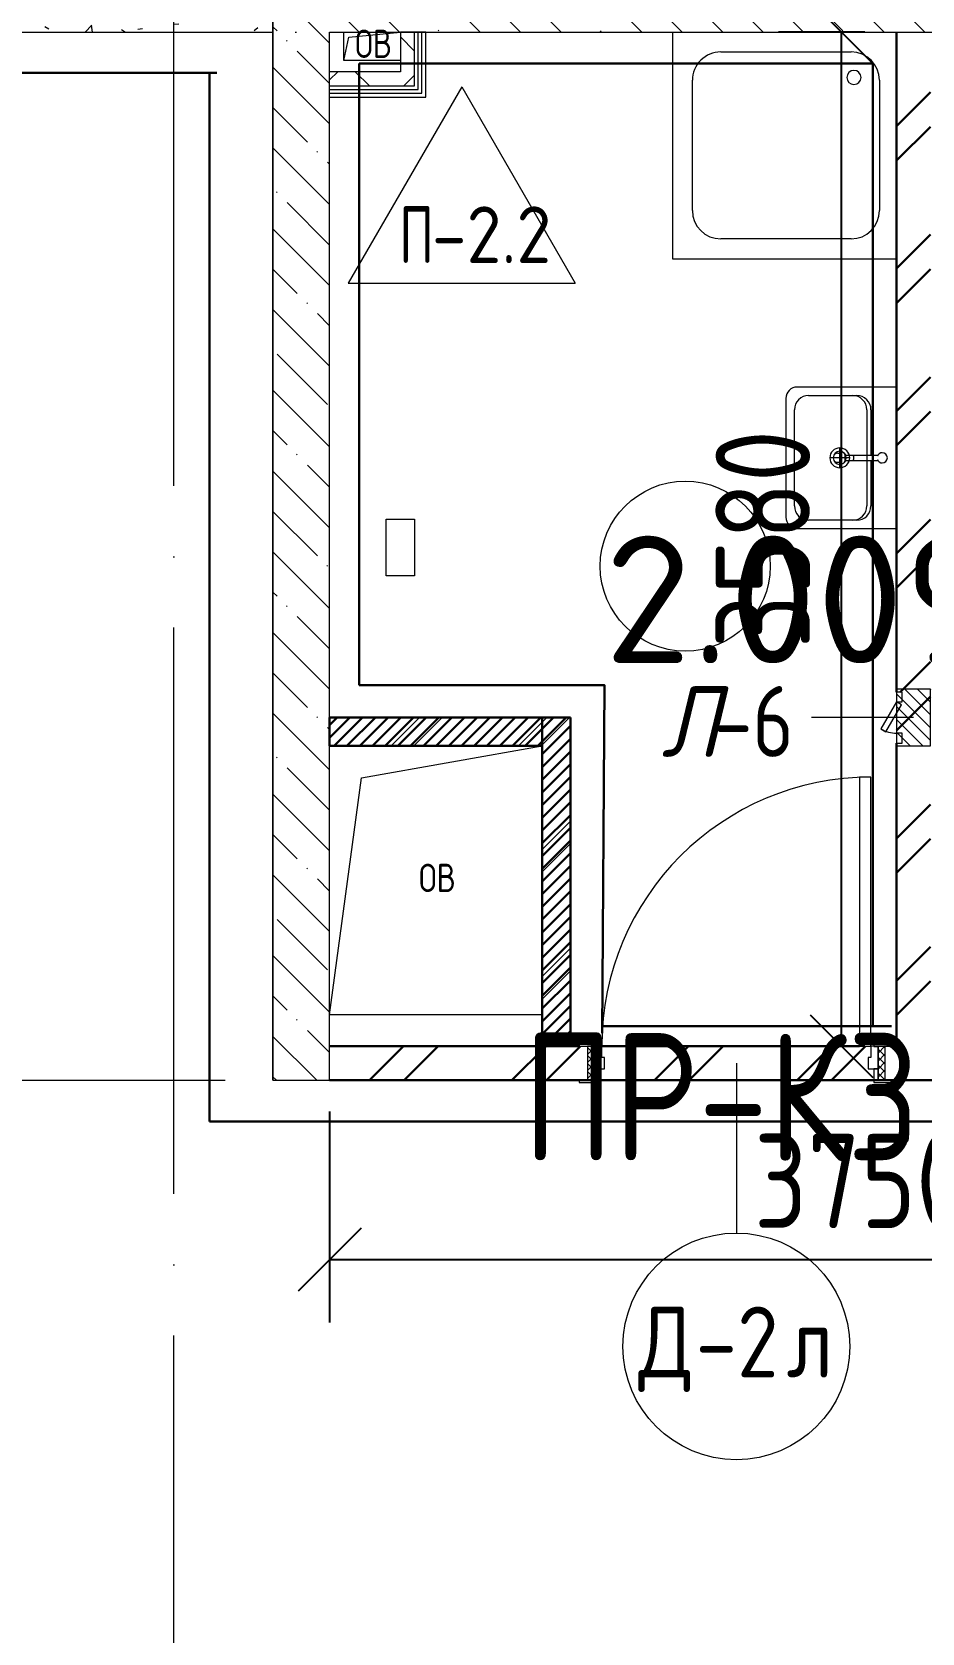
# Model space of a CAD drawing. Header units: millimetres. Extents: x -592259 to 288321, y -552984 to 293768.
# Drawn here: x 12149 to 15289, y -69572 to -63919 of the extents above; entities that cross this region are included whole.
import ezdxf

# ---------------------------------------------------------------- set-up
doc = ezdxf.new("R2010")
doc.units = ezdxf.units.MM
doc.linetypes.add('ADSK_Линия сетки', pattern=[2500, 2000, -250, 0, -250])
doc.layers.get('Defpoints').update_dxf_attribs({"color": 250})
for name, color, linetype, lineweight in [('0) Расчет', 250, 'Continuous', 60), ('0.2) Кирпич', 30, 'Continuous', 30), ('0.3) ПГП 5 вып', 4, 'Continuous', 30), ('2)Фархверки', 40, 'Continuous', 30), ('3) Перемычки готовы', 3, 'Continuous', 30), ('4) Штукатурка', 6, 'Continuous', 30), ('4.2) ЖБ', 6, 'Continuous', 30), ('4.3) Шт Блок и кирпич', 6, 'Continuous', 30), ('4.5) Штук Гипсовая по ЖБ', 6, 'Continuous', 30), ('4.6) Швы', 6, 'Continuous', 30), ('4.7) Штук. 6 вып.', 6, 'Continuous', 30), ('A-AREA-____-IDEN', 250, 'Continuous', 9), ('A-DETL-GENF-OTLN', 250, 'Continuous', 5), ('A-DOOR-____-IDEN', 250, 'Continuous', 9), ('A-DOOR-____-MCUT', 250, 'Continuous', 5), ('A-DOOR-____-OTLN', 250, 'Continuous', 5), ('A-DOOR-FRAM-MCUT', 250, 'Continuous', 5), ('A-DOOR-FRAM-OTLN', 250, 'Continuous', 5), ('A-FLOR-____-IDEN', 250, 'Continuous', 9), ('A-FLOR-____-OTLN', 250, 'Continuous', 9), ('A-GLAZ-____-OTLN', 250, 'Continuous', 5), ('A-WALL-____-MCUT', 250, 'Continuous', 13), ('A-WALL-____-PATT', 250, 'Continuous', 13), ('A-WALL-FNSH-MCUT', 250, 'Continuous', 13), ('P-SANR-FIXT-OTLN', 250, 'Continuous', 9), ('S-GRID-____-OTLN', 250, 'Continuous', 9)]:
    doc.layers.add(name, color=color, linetype=linetype, lineweight=lineweight)
doc.styles.add('GOST Common_1', font='', dxfattribs={"width": 0.9, "height": 250})
doc.styles.add('ISOCPEUR', font='isocpeur.ttf', dxfattribs={"width": 0.8, "height": 100})
doc.styles.add('ISOCPEUR_1', font='isocpeur.ttf', dxfattribs={"width": 0.9, "height": 250})
doc.styles.add('ISOCPEUR_2', font='isocpeur.ttf', dxfattribs={"height": 160})
doc.styles.add('ISOCPEUR_I_1', font='ГОСТ тип А.ttf', dxfattribs={"height": 2500})
doc.styles.get("Standard").update_dxf_attribs({"font": 'ГОСТ тип А.ttf'})
doc.styles.get('GOST Common_1').set_extended_font_data('GOST Common')
doc.dimstyles.new('А3', dxfattribs={"dimtxt": 333, "dimasz": 222, "dimexe": 222, "dimexo": 111, "dimgap": 111, "dimtad": 1, "dimtoh": 1, "dimdec": 0, "dimrnd": 0.0015, "dimzin": 0, "dimdsep": 46, "dimtxsty": 'Standard', "dimblk": 'OBLIQUE', "dimcen": 0, "dimclrd": 7, "dimclre": 7, "dimclrt": 7, "dimadec": 0, "dimazin": 0, "dimtfac": 1, "dimtdec": 0, "dimtofl": 0, "dimtmove": 0, "dimatfit": 3, "dimfxl": 1, "dimtolj": 1, "dimtzin": 0, "dimarcsym": 0})
pattern_1 = [(135, (-601.3, -122294.79), (-142.5612, -142.5612), []), (135, (-458.73, -122294.79), (-142.5612, -142.5612), [252.016, -50.403, 3.353, -47.05])]
pattern_2 = [(45, (-601.3, -122294.8), (-224.5064, 224.5064), []), (45, (-521.92, -122294.8), (0, 449.0128), []), (45, (-680.67, -122294.8), (0, 449.0128), [])]
pattern_3 = [(45, (-601.3, -122294.79), (-141.42136, 141.42136), []), (135, (-601.3, -122294.79), (-141.42136, -141.42136), [])]

# ---------------------------------------------------------------- blocks, each defined once
blk = doc.blocks.new('SND_Aquanet_Душевой поддон_HX108_Квадратный_С опорами_Сантехкомплект__$ - 800х800-25978335-АР1_Маркировочный план 2 этажа С1')
at = {"layer": 'P-SANR-FIXT-OTLN', "lineweight": 5}
for p, q in [((400, 400), (-390, 400)), ((400, -400), (400, 400)), ((-230, 330), (230, 330)), ((-330, -230), (-330, 230)), ((330, 230), (330, -230)), ((230, -330), (-230, -330))]:
    blk.add_line(p, q, dxfattribs=at)
for centre, radius, start, end in [((-230, 230), 100, 90, 180), ((230, 230), 100, 0, 90), ((-240, -240), 25, 90, 270), ((-240, -240), 25, 270, 90), ((-230, -230), 100, 180, 270), ((230, -230), 100, 270, 0)]:
    blk.add_arc(centre, radius, start, end, dxfattribs=at)
blk = doc.blocks.new('Раковина_АИ_3D_Рен_МГН_Santek Neo 50 - Раковина 500x400x170-V11-АР1_Маркировочный план 2 этажа С1')
at = {"layer": 'P-SANR-FIXT-OTLN', "lineweight": 5}
for p, q in [((-250, 15), (-250, -335)), ((250, -335), (250, 15)), ((-10, -167), (-10, -49.9)), ((10, -50), (10, -167)), ((-170, -75), (-10, -75)), ((-170, -89.7), (170, -89.7)), ((10, -75), (170, -75)), ((-220, -295), (-220, -125)), ((-220, -295), (-220, -139.7)), ((-10, -167), (10, -167)), ((-5.9, -137), (-7, -137)), ((-7, -137), (-7, -137)), ((-5.9, -137), (5.9, -137)), ((0, -150), (0, -220)), ((7, -137), (5.9, -137)), ((7, -137), (7, -137)), ((220, -125), (220, -295)), ((220, -139.7), (220, -295)), ((35, -185), (-35, -185)), ((-210, -375), (210, -375)), ((170, -345), (-170, -345)), ((170, -345), (-170, -345))]:
    blk.add_line(p, q, dxfattribs=at)
for centre, radius, start, end in [((0, -35), 18, 360, 180), ((0, -35), 18, 180, 250.809), ((0, -35), 18, 289.191, 360), ((0, -35), 18, 295.1932, 300), ((0, -35), 18, 309.9994, 315), ((0, -35), 18, 324.9997, 330), ((-170, -125), 50, 90, 180), ((-170, -139.7), 50, 90, 180), ((170, -125), 50, 0, 90), ((170, -139.7), 50, 0, 90), ((0, -185), 35, 0, 180), ((0, -185), 35, 106.6727, 180), ((0, -185), 23, 360, 180), ((0, -185), 23, 115.3299, 180), ((0, -185), 23, 360, 64.6701), ((0, -185), 35, 0, 73.3273), ((0, -185), 35, 180, 0), ((0, -185), 35, 180, 360), ((0, -185), 23, 180, 360), ((0, -185), 23, 180, 360), ((-210, -335), 40, 180, 270), ((-170, -295), 50, 180, 270), ((-170, -295), 50, 180, 270), ((170, -295), 50, 270, 0), ((170, -295), 50, 270, 0), ((210, -335), 40, 270, 0)]:
    blk.add_arc(centre, radius, start, end, dxfattribs=at)
for points in [[(-6.2, -51.9), (-6.1, -51.9), (-6, -52), (-5.9, -52)], [(5.9, -52), (6, -52), (6.1, -51.9), (6.2, -51.9)]]:
    blk.add_open_spline(points, degree=3, dxfattribs=at)
blk = doc.blocks.new('Сифон Orio для МГН - Сифон бутылочный-V7-АР1_Маркировочный план 2 этажа С1')
at = {"layer": 'P-SANR-FIXT-OTLN', "lineweight": 5}
for start, end in [(90, 233.7432), (165, 233.7432), (165, 233.7432), (165, 180), (105, 135), (105, 135), (306.2568, 90), (345, 75), (345, 75), (45, 75), (345, 15), (195, 233.7432), (306.2568, 315), (306.2568, 315), (306.2568, 315)]:
    blk.add_arc((0, 0), 16, start, end, dxfattribs=at)
blk = doc.blocks.new('_Wn_-As_OpeningMEP_floor__Rectangular - _Wn_-As_OpeningMEP_floor__Rectangular-32466862-АР1_Маркировочный план 2 этажа С1')
at = {"layer": 'A-DETL-GENF-OTLN'}
for p, q in [((-262.8, 412.8), (375, 525)), ((-375, -425), (-262.8, 412.8))]:
    blk.add_line(p, q, dxfattribs=at)
blk = doc.blocks.new('Дверь_СКБ_1Ст_Внутренняя - Д-2л_1050x2100h_ПУИ-41867191-АР1_Маркировочный план 2 этажа С1')
at = {"layer": 'A-DOOR-____-OTLN'}
h = blk.add_hatch(dxfattribs=at)
h.set_pattern_fill('FP_19', color=256, style=0, pattern_type=2)
h.set_pattern_definition([(135, (1776.41, 124.685), (-14.14214, -14.14214), []), (225, (1776.41, 124.685), (14.14214, -14.14214), [])])
h.paths.add_polyline_path([(537.5, -60), (537.5, 60), (512.5, 60), (512.5, -60)])
at = {"layer": 'A-DOOR-FRAM-OTLN'}
h = blk.add_hatch(dxfattribs=at)
h.set_pattern_fill('FP_20', color=256, style=0, pattern_type=2)
h.set_pattern_definition([(45, (-346.384, 124.685), (-14.1421, 14.1421), []), (135, (-346.384, 124.685), (-14.1421, -14.1421), [])])
h.paths.add_polyline_path([(-487.5, -60), (-487.5, 60), (-512.5, 60), (-512.5, -60)])
at = {"layer": 'A-DOOR-____-MCUT'}
for p, q in [((487.5, 1010), (447.5, 1010)), ((447.5, 1010), (447.5, 60)), ((487.5, 60), (487.5, 1010)), ((447.5, 60), (487.5, 60))]:
    blk.add_line(p, q, dxfattribs=at)
at = {"layer": 'A-DOOR-____-OTLN'}
blk.add_arc((487.5, 60), 950, 90, 180, dxfattribs=at)
at = {"layer": 'A-DOOR-FRAM-MCUT'}
for p, q in [((-472.5, 68), (-542.5, 68)), ((-542.5, 68), (-542.5, 60)), ((-542.5, 60), (-472.5, 60)), ((-487.5, 60), (-512.5, 60)), ((-512.5, 60), (-512.5, -60)), ((-462.5, 60), (-487.5, 60)), ((-487.5, 60), (-487.5, -20)), ((-487.5, -60), (-487.5, 60)), ((-472.5, 60), (-487.5, 60)), ((-487.5, 60), (-487.5, 59)), ((-487.5, 59), (-472.5, 59)), ((-472.5, 60), (-472.5, 68)), ((-472.5, 59), (-472.5, 60)), ((-462.5, 20), (-462.5, 60)), ((487.5, 60), (487.5, 20)), ((512.5, 60), (487.5, 60)), ((567.5, 68), (497.5, 68)), ((497.5, 68), (497.5, 60)), ((512.5, 60), (497.5, 60)), ((497.5, 60), (497.5, 59)), ((497.5, 60), (567.5, 60)), ((497.5, 59), (512.5, 59)), ((512.5, -20), (512.5, 60)), ((537.5, 60), (512.5, 60)), ((512.5, 60), (512.5, -60)), ((512.5, 59), (512.5, 60)), ((537.5, -60), (537.5, 60)), ((567.5, 60), (567.5, 68)), ((-452.5, 20), (-462.5, 20)), ((-452.5, -20), (-452.5, 20)), ((487.5, 20), (477.5, 20)), ((477.5, 20), (477.5, -20)), ((-487.5, -20), (-452.5, -20)), ((-472.5, -20), (-487.5, -20)), ((-487.5, -20), (-487.5, -60)), ((-472.5, -60), (-472.5, -20)), ((477.5, -20), (512.5, -20)), ((512.5, -20), (497.5, -20)), ((497.5, -20), (497.5, -60)), ((512.5, -60), (512.5, -20)), ((-472.5, -60), (-542.5, -60)), ((-542.5, -60), (-542.5, -68)), ((-542.5, -68), (-472.5, -68)), ((-512.5, -60), (-487.5, -60)), ((-487.5, -60), (-472.5, -60)), ((-472.5, -68), (-472.5, -60)), ((497.5, -60), (512.5, -60)), ((567.5, -60), (497.5, -60)), ((497.5, -60), (497.5, -68)), ((497.5, -68), (567.5, -68)), ((512.5, -60), (537.5, -60)), ((567.5, -68), (567.5, -60))]:
    blk.add_line(p, q, dxfattribs=at)
blk = doc.blocks.new('_Wn_-As_OpeningMEP_floor__Rectangular - _Wn_-As_OpeningMEP_floor__Rectangular-V48-АР1_Маркировочный план 2 этажа С1')
at = {"layer": 'A-DETL-GENF-OTLN'}
for p, q in [((-100, 0), (-82.3, 82.3)), ((-82.3, 82.3), (99.9, 100))]:
    blk.add_line(p, q, dxfattribs=at)
blk = doc.blocks.new('АР_Люк - ЛРС_ВК_200х200_внутренний_RAL 9006-42737346-АР1_Маркировочный план 2 этажа С1')
at = {"layer": 'A-DOOR-____-OTLN'}
h = blk.add_hatch(dxfattribs=at)
h.set_pattern_fill('FP_53', color=256, style=0, pattern_type=2)
h.set_pattern_definition([(45, (125, 0), (-22.627, 22.627), [])])
h.paths.add_polyline_path([(25, -60), (225, -60), (225, 60), (25, 60)])
at = {"layer": 'A-DETL-GENF-OTLN'}
for p, q in [((225, 60), (25, 60)), ((25, 60), (25, -60)), ((225, -60), (225, 60)), ((25, -60), (225, -60))]:
    blk.add_line(p, q, dxfattribs=at)
at = {"layer": 'A-DOOR-____-MCUT', "lineweight": 5}
for p, q in [((84.7, 115), (74.7, 97.7)), ((180, 60), (84.7, 115)), ((70, 60), (35, 60)), ((35, 60), (35, 40)), ((70, 40), (70, 60)), ((74.7, 97.7), (170, 42.7)), ((170, 42.7), (180, 60)), ((215, 60), (180, 60)), ((180, 60), (180, 40)), ((215, 40), (215, 60)), ((35, 40), (70, 40)), ((180, 40), (215, 40))]:
    blk.add_line(p, q, dxfattribs=at)
blk.add_arc((180, 60), 110, 150, 180, dxfattribs=at)
at = {"layer": 'A-DOOR-____-OTLN'}
blk.add_line((180, 60), (84.7, 115), dxfattribs=at)
blk = doc.blocks.new('AAR_СКБ_Марка_Перекрытия - Марка пола-17325028-АР1_Маркировочный план 2 этажа С1')
at = {"layer": 'A-FLOR-____-IDEN'}
for p, q in [((0, 6.932), (-4.002, 0)), ((0, 6.932), (4.002, 0)), ((-4.002, 0), (4.002, 0))]:
    blk.add_line(p, q, dxfattribs=at)
blk = doc.blocks.new('AAR_СКБ_Марка_Помещения_мал - Номер-28977439-АР1_Маркировочный план 2 этажа С1')
at = {"layer": 'A-AREA-____-IDEN'}
blk.add_circle((-0.028, 0), 3, dxfattribs=at)
blk = doc.blocks.new('ADSK_Марка_Дверь - Типоразмер_ADSK_Марка-30565456-АР1_Маркировочный план 2 этажа С1')
at = {"layer": 'A-DOOR-____-IDEN'}
blk.add_circle((0, 0), 4, dxfattribs=at)
blk = doc.blocks.new('_Oblique')
at = {"color": 0, "linetype": 'ByBlock', "lineweight": -2}
blk.add_line((-0.5, -0.5), (0.5, 0.5), dxfattribs=at)
blk = doc.blocks.new('*D5450')
at = {"layer": '0) Расчет', "color": 7, "lineweight": -2, "transparency": 16777216}
for p, q in [((13198.7, -67730.8), (13198.7, -68475.3)), ((16948.7, -67730.8), (16948.7, -68475.3)), ((13198.7, -68253.3), (16948.7, -68253.3))]:
    blk.add_line(p, q, dxfattribs=at)
at = {"layer": 'Defpoints', "color": 0, "transparency": 16777216}
for p in [(13198.7, -67619.8), (16948.7, -67619.8), (16948.7, -68253.3)]:
    blk.add_point(p, dxfattribs=at)
at = {"layer": '0) Расчет', "color": 7, "lineweight": -2, "transparency": 16777216, "xscale": 222, "yscale": 222, "zscale": 222, "rotation": 180}
blk.add_blockref('_Oblique', (13198.7, -68253.3), dxfattribs=at)
at = {"layer": '0) Расчет', "color": 7, "lineweight": -2, "transparency": 16777216, "xscale": 222, "yscale": 222, "zscale": 222}
blk.add_blockref('_Oblique', (16948.7, -68253.3), dxfattribs=at)
at = {"layer": '0) Расчет', "color": 7, "transparency": 16777216, "insert": (15073.7, -67975.8), "char_height": 333, "attachment_point": 5}
blk.add_mtext('\\A1;3750', dxfattribs=at)
blk = doc.blocks.new('*D5451')
at = {"layer": '0) Расчет', "color": 7, "lineweight": -2, "transparency": 16777216}
for p, q in [((15087.7, -63919.8), (14782.8, -63919.8)), ((15004.8, -67499.8), (15004.8, -63919.8)), ((15087.7, -67499.8), (14782.8, -67499.8))]:
    blk.add_line(p, q, dxfattribs=at)
at = {"layer": 'Defpoints', "color": 0, "transparency": 16777216}
for p in [(15004.8, -63919.8), (15198.7, -63919.8), (15198.7, -67499.8)]:
    blk.add_point(p, dxfattribs=at)
at = {"layer": '0) Расчет', "color": 7, "lineweight": -2, "transparency": 16777216, "xscale": 222, "yscale": 222, "zscale": 222}
for p, rotation in [((15004.8, -63919.8), 90), ((15004.8, -67499.8), 270)]:
    blk.add_blockref('_Oblique', p, dxfattribs=dict(at, rotation=rotation))
at = {"layer": '0) Расчет', "color": 7, "transparency": 16777216, "insert": (14727.3, -65709.8), "char_height": 333, "attachment_point": 5, "rotation": 90}
blk.add_mtext('\\A1;3580', dxfattribs=at)

msp = doc.modelspace()

# ---------------------------------------------------------------- hatches: boundary and pattern name
at = {"layer": '0.2) Кирпич'}
h = msp.add_hatch(dxfattribs=at)
h.set_pattern_fill('FP_4', color=256, style=0, pattern_type=2)
h.set_pattern_definition([(45, (-601.3, -122294.8), (-251.4472, 251.4472), []), (45, (-601.3, -121913.8), (-251.4472, 251.4472), [])])
h.paths.add_polyline_path([(15198.6859, -67499.7878), (15318.6859, -67499.7878), (15318.6859, -63919.7883), (15198.6859, -63919.7883), (15198.6859, -66249.7878), (15218.6859, -66249.7878), (15218.6859, -66284.7878), (15198.6859, -66284.7878), (15216.0064, -66294.7878), (15198.6859, -66324.7878), (15198.6859, -66394.7878), (15218.6859, -66394.7878), (15218.6859, -66429.7878), (15198.6859, -66429.7878), (15198.6859, -67271.1243)])
at = {"layer": '0.3) ПГП 5 вып'}
h = msp.add_hatch(dxfattribs=at)
h.set_pattern_fill('ANSI31', color=256, scale=10)
h.paths.add_polyline_path([(13948.7456, -66339.7878), (13198.7456, -66339.7878), (13198.7456, -66439.7878), (13948.7456, -66439.7878)])
h = msp.add_hatch(dxfattribs=at)
h.set_pattern_fill('ANSI31', color=256, scale=10)
h.paths.add_polyline_path([(14048.7456, -66339.7878), (13948.7456, -66339.7878), (13948.7456, -67499.7878), (14048.7456, -67499.7878)])
at = {"layer": 'A-WALL-____-PATT', "lineweight": 15, "true_color": 0x000000}
h = msp.add_hatch(dxfattribs=at)
h.set_pattern_fill('FP_24', color=18, style=0, pattern_type=2)
h.set_pattern_definition([(50, (-601.3, -122294.8), (364.368, -31.8783), [38.1, -419.1]), (355, (-601.3, -122294.8), (-70.4859, 382.1133), [30.48, -335.28]), (100.451, (-570.93, -122297.45), (293.885, 350.2334), [32.38, -356.18]), (46.184, (-601.3, -122193.2), (542.1585, -84.0858), [57.15, -628.65]), (96.636, (-556.1, -122200.2), (474.805, 494.8554), [48.57, -534.27]), (351.184, (-601.3, -122193.2), (474.81, 494.85), [45.72, -502.92]), (21, (-550.5, -122218.6), (303.2285, -204.5305), [38.1, -419.1]), (326, (-550.5, -122218.6), (123.604, 368.376), [30.48, -335.28]), (71.451, (-525.22, -122235.63), (426.8341, 163.8427), [32.38, -356.18]), (37.5, (-601.29, -122294.79), (6.17665, 169.11015), [16.764, -314.452, 16.764, -323.596, -336.55]), (37.5, (-601.29, -122294.79), (6.17665, 169.11015), [-671.576, 16.764, -319.786]), (7.5, (-601.3, -122294.79), (133.6389, 200.3615), [16.764, -177.292, 16.764, -306.832, -128.27]), (7.5, (-601.3, -122294.79), (133.6389, 200.3615), [-517.652, 16.764, -111.506]), (327.5, (-714.58, -122294.79), (271.18182, -11.45836), [16.764, -110.236, 16.764, -379.476, -525.78]), (327.5, (-714.58, -122294.79), (271.18182, -11.45836), [-523.24, 16.764, -509.016]), (317.5, (-765.38, -122294.8), (296.2585, 50.85285), [16.764, -148.336, 16.764, -246.38, -373.38]), (317.5, (-765.38, -122294.8), (296.2585, 50.85285), [-428.244, 16.764, -356.616])])
h.paths.add_polyline_path([(12998.7456, -63919.7883), (12998.7456, -63719.7883), (12148.6859, -63719.7883), (12148.6859, -63919.7883)])
h.paths.add_polyline_path([(8498.7078, -63919.7883), (9348.6859, -63919.7883), (9348.6859, -63719.7883), (8498.7078, -63719.7883)])
h = msp.add_hatch(dxfattribs=at)
h.set_pattern_fill('FP_23', color=18, style=0, pattern_type=2)
h.set_pattern_definition(pattern_1)
h.paths.add_polyline_path([(13198.7456, -67619.7878), (13198.7456, -63719.7275), (12998.7456, -63719.7275), (12998.7456, -67619.7878), (13059.5683, -67619.7878)])
h = msp.add_hatch(dxfattribs=at)
h.set_pattern_fill('FP_23', color=18, style=0, pattern_type=2)
h.set_pattern_definition(pattern_1)
h.paths.add_polyline_path([(22043.7078, -63919.7883), (22043.7078, -63719.7883), (21303.6859, -63719.7883), (21303.6859, -63919.7883), (21798.7078, -63919.7883)])
h.paths.add_polyline_path([(20403.6859, -63919.7883), (20403.6859, -63719.7883), (13198.7456, -63719.7883), (13198.7456, -63919.7883), (19906.1566, -63919.7883)])
h = msp.add_hatch(dxfattribs=at)
h.set_pattern_fill('FP_25', color=18, style=0, pattern_type=2)
h.set_pattern_definition(pattern_3)
h.paths.add_polyline_path([(13498.6141, -64109.7878), (13498.6141, -63919.7878), (13448.6141, -63919.7878), (13448.6141, -64109.7878)])
h = msp.add_hatch(dxfattribs=at)
h.set_pattern_fill('FP_25', color=18, style=0, pattern_type=2)
h.set_pattern_definition(pattern_3)
h.paths.add_polyline_path([(13448.6141, -64109.7878), (13448.6141, -64059.7878), (13198.7456, -64059.7878), (13198.7456, -64109.7878)])
h = msp.add_hatch(dxfattribs=at)
h.set_pattern_fill('FP_7', color=18, style=0, pattern_type=2)
h.set_pattern_definition(pattern_2)
h.paths.add_polyline_path([(13948.7456, -66439.7878), (14048.7456, -66439.7878), (14048.7456, -66339.7878), (13198.7456, -66339.7878), (13198.7456, -66439.7878)])
h = msp.add_hatch(dxfattribs=at)
h.set_pattern_fill('FP_7', color=18, style=0, pattern_type=2)
h.set_pattern_definition(pattern_2)
h.paths.add_polyline_path([(14048.7456, -67499.7878), (14048.7456, -66439.7878), (13948.7456, -66439.7878), (13948.7456, -67499.7878)])

# ---------------------------------------------------------------- linework, layer by layer
at = {"layer": '0.2) Кирпич'}
for p, q in [((15198.6859, -63919.7883), (15198.6859, -66249.7878)), ((15198.6859, -66429.7878), (15198.6859, -67499.7878)), ((13948.7456, -67499.7878), (13198.7456, -67499.7878)), ((13948.7456, -67499.7878), (14048.7456, -67499.7878)), ((14078.7456, -67499.7878), (14048.7456, -67499.7878)), ((14158.7456, -67499.7878), (15068.7456, -67499.7878)), ((15198.6859, -67499.7878), (15188.7456, -67499.7878)), ((13198.7456, -67619.7878), (15188.7456, -67619.7878)), ((15188.7456, -67619.7878), (16948.7078, -67619.7878))]:
    msp.add_line(p, q, dxfattribs=at)
at = {"layer": '0.2) Кирпич', "linetype": 'Continuous'}
for p, q in [((13339.2667, -67619.7878), (13459.2667, -67499.7878)), ((13461.161, -67619.7878), (13581.161, -67499.7878)), ((13842.161, -67619.7878), (13962.161, -67499.7878)), ((13964.0553, -67619.7878), (14084.0553, -67499.7878)), ((14345.0553, -67619.7878), (14465.0553, -67499.7878)), ((14466.9497, -67619.7878), (14586.9497, -67499.7878)), ((14847.9497, -67619.7878), (14967.9497, -67499.7878)), ((14969.844, -67619.7878), (15089.844, -67499.7878))]:
    msp.add_line(p, q, dxfattribs=at)
at = {"layer": '0.3) ПГП 5 вып'}
for points in [[(13948.7456, -66339.7878), (13198.7456, -66339.7878), (13198.7456, -66439.7878), (13948.7456, -66439.7878)], [(14048.7456, -66339.7878), (13948.7456, -66339.7878), (13948.7456, -67499.7878), (14048.7456, -67499.7878)]]:
    msp.add_lwpolyline(points, close=True, dxfattribs=at)
at = {"layer": '4) Штукатурка'}
for p, q in [((12774.8408, -64063.7453), (8675.2411, -64063.7453)), ((12774.8408, -67765.7776), (18187.7507, -67765.7776))]:
    msp.add_line(p, q, dxfattribs=at)
at = {"layer": '4.2) ЖБ'}
for p, q in [((15115.8448, -64030.7883), (13303.3383, -64030.7883)), ((13303.3383, -64030.7883), (13303.3383, -66225.0192))]:
    msp.add_line(p, q, dxfattribs=at)
at = {"layer": '4.3) Шт Блок и кирпич'}
for p, q in [((15115.8448, -66225.0192), (15115.8448, -64030.7883)), ((15115.8448, -67429.6079), (15115.8448, -66225.0192)), ((14161.3413, -67429.6079), (15115.8448, -67429.6079))]:
    msp.add_line(p, q, dxfattribs=at)
at = {"layer": '4.5) Штук Гипсовая по ЖБ'}
msp.add_line((12774.8408, -67765.7776), (12774.8408, -64063.7453), dxfattribs=at)
at = {"layer": '4.6) Швы'}
for points in [[(11815.6966, -64063.7453), (12800.3907, -64063.7453)], [(14196.429, -67429.6079), (15181.1232, -67429.6079)], [(14196.429, -67765.7776), (15181.1232, -67765.7776)]]:
    msp.add_lwpolyline(points, dxfattribs=at)
at = {"layer": '4.7) Штук. 6 вып.'}
msp.add_lwpolyline([(13303.3383, -66225.0192), (14168.2578, -66225.0192), (14159.8484, -67454.0263)], dxfattribs=at)
at = {"layer": 'A-DOOR-____-IDEN', "color": 18, "true_color": 0x000000}
for p, q in [((15258.6859, -66339.7878), (14898.6217, -66339.7878)), ((14633.7456, -67559.7878), (14633.7456, -68159.7878))]:
    msp.add_line(p, q, dxfattribs=at)
at = {"layer": 'A-FLOR-____-OTLN', "color": 18, "lineweight": 5, "true_color": 0x000000}
for p, q in [((12998.6859, -67619.7878), (12998.6859, -63919.7883)), ((13248.6859, -64019.9668), (13248.6859, -63919.9668)), ((13248.6859, -63919.9668), (13448.6141, -63919.9668)), ((13448.6141, -64019.9668), (13248.6859, -64019.9668)), ((13398.7456, -65639.7878), (13498.7456, -65639.7878)), ((13398.7456, -65839.7878), (13398.7456, -65639.7878)), ((13498.7456, -65639.7878), (13498.7456, -65839.7878)), ((13498.7456, -65839.7878), (13398.7456, -65839.7878)), ((13948.7078, -67389.7878), (13198.7456, -67389.7878))]:
    msp.add_line(p, q, dxfattribs=at)
at = {"layer": 'A-WALL-____-MCUT', "color": 18, "lineweight": 15, "true_color": 0x000000}
for p, q in [((12998.7456, -63719.7275), (12998.7456, -67619.7878)), ((12998.7456, -63919.7883), (12998.7456, -63719.7883)), ((12148.6859, -63919.7883), (12998.7456, -63919.7883)), ((13198.7456, -66339.7878), (13198.7456, -63919.7883)), ((13198.7456, -63919.7883), (15715.7078, -63919.7883)), ((13448.6141, -63919.7878), (13448.6141, -64059.7878)), ((13498.6141, -63919.7878), (13448.6141, -63919.7878)), ((13498.6141, -64109.7878), (13498.6141, -63919.7878)), ((13511.1141, -64122.2878), (13511.1141, -63919.7878)), ((13538.6141, -63919.7878), (13523.6141, -63919.7878)), ((13523.6141, -64134.7878), (13523.6141, -63919.7878)), ((13538.6141, -64149.7878), (13538.6141, -63919.7878)), ((13448.6141, -64059.7878), (13198.7456, -64059.7878)), ((13198.7456, -64109.7878), (13498.6141, -64109.7878)), ((13198.7456, -64122.2878), (13511.1141, -64122.2878)), ((13198.7456, -64134.7878), (13523.6141, -64134.7878)), ((13198.7456, -64149.7878), (13538.6141, -64149.7878)), ((14048.7456, -66339.7878), (13198.7456, -66339.7878)), ((13198.7456, -66339.7878), (13198.7456, -66439.7878)), ((14048.7456, -67499.7878), (14048.7456, -66339.7878)), ((15198.6859, -66324.7878), (15198.6859, -66394.7878)), ((13198.7456, -67619.7878), (13198.7456, -66439.7878)), ((13198.7456, -66439.7878), (13948.7456, -66439.7878)), ((13948.7456, -66439.7878), (13948.7456, -67499.7878)), ((12998.7456, -67619.7878), (13198.7456, -67619.7878))]:
    msp.add_line(p, q, dxfattribs=at)
at = {"layer": 'A-WALL-FNSH-MCUT', "lineweight": 15}
msp.add_line((13523.6141, -63919.7878), (13498.6141, -63919.7878), dxfattribs=at)
at = {"layer": 'S-GRID-____-OTLN', "color": 18, "linetype": 'ADSK_Линия сетки', "true_color": 0x000000}
for p, q in [((12648.7078, -83022.3092), (12648.7078, -61092.7832)), ((-4170.8434, -63919.7878), (72672.5335, -63919.7878)), ((-4170.8434, -67619.7878), (72672.5335, -67619.7878))]:
    msp.add_line(p, q, dxfattribs=at)

# ---------------------------------------------------------------- block references
at = {"layer": 'A-AREA-____-IDEN', "color": 18, "true_color": 0x000000, "xscale": 99.99999999999993, "yscale": 99.99999999999993, "zscale": 99.99999999999993}
msp.add_blockref('AAR_СКБ_Марка_Помещения_мал - Номер-28977439-АР1_Маркировочный план 2 этажа С1', (14456.1582, -65805.1736), dxfattribs=at)
at = {"layer": 'A-DOOR-____-IDEN', "color": 18, "true_color": 0x000000, "xscale": 99.99999999999993, "yscale": 99.99999999999993, "zscale": 99.99999999999993}
msp.add_blockref('ADSK_Марка_Дверь - Типоразмер_ADSK_Марка-30565456-АР1_Маркировочный план 2 этажа С1', (14633.7456, -68559.7878), dxfattribs=at)
at = {"layer": 'A-DOOR-____-OTLN', "color": 18, "true_color": 0x000000, "rotation": 89.9999999999999}
msp.add_blockref('АР_Люк - ЛРС_ВК_200х200_внутренний_RAL 9006-42737346-АР1_Маркировочный план 2 этажа С1', (15258.6859, -66464.7878), dxfattribs=at)
at = {"layer": 'A-DOOR-____-OTLN', "color": 18, "true_color": 0x000000}
msp.add_blockref('Дверь_СКБ_1Ст_Внутренняя - Д-2л_1050x2100h_ПУИ-41867191-АР1_Маркировочный план 2 этажа С1', (14621.2456, -67559.7878), dxfattribs=at)
at = {"layer": 'A-FLOR-____-IDEN', "color": 18, "true_color": 0x000000, "xscale": 99.99999999999993, "yscale": 99.99999999999993, "zscale": 99.99999999999993}
msp.add_blockref('AAR_СКБ_Марка_Перекрытия - Марка пола-17325028-АР1_Маркировочный план 2 этажа С1', (13664.8683, -64806.4946), dxfattribs=at)
at = {"layer": 'A-GLAZ-____-OTLN', "color": 18, "true_color": 0x000000}
for name, p in [('_Wn_-As_OpeningMEP_floor__Rectangular - _Wn_-As_OpeningMEP_floor__Rectangular-V48-АР1_Маркировочный план 2 этажа С1', (13348.6859, -64019.9668)), ('_Wn_-As_OpeningMEP_floor__Rectangular - _Wn_-As_OpeningMEP_floor__Rectangular-32466862-АР1_Маркировочный план 2 этажа С1', (13573.7266, -66964.7878))]:
    msp.add_blockref(name, p, dxfattribs=at)
at = {"layer": 'P-SANR-FIXT-OTLN', "color": 18, "lineweight": 5, "true_color": 0x000000}
for name, p, rotation in [('SND_Aquanet_Душевой поддон_HX108_Квадратный_С опорами_Сантехкомплект__$ - 800х800-25978335-АР1_Маркировочный план 2 этажа С1', (14808.6859, -64319.7883), 180), ('Раковина_АИ_3D_Рен_МГН_Santek Neo 50 - Раковина 500x400x170-V11-АР1_Маркировочный план 2 этажа С1', (15183.6973, -65422.7883), 270.0000000000003), ('Сифон Orio для МГН - Сифон бутылочный-V7-АР1_Маркировочный план 2 этажа С1', (14990.6859, -65422.7883), 270.0000000000003)]:
    msp.add_blockref(name, p, dxfattribs=dict(at, rotation=rotation))

# ---------------------------------------------------------------- texts
at = {"layer": '2)Фархверки', "char_height": 100, "width": 160.3375, "attachment_point": 1, "style": 'ISOCPEUR'}
for insert in [(13288.707, -63911.0113), (13513.7476, -66855.8323)]:
    msp.add_mtext('ОВ', dxfattribs=dict(at, insert=insert))
at = {"layer": '3) Перемычки готовы', "insert": (13880.2608, -67454.0263), "char_height": 450, "width": 333.502, "attachment_point": 1, "style": 'ISOCPEUR_I_1'}
msp.add_mtext('ПР-К3', dxfattribs=at)
at = {"layer": 'A-AREA-____-IDEN', "color": 18, "true_color": 0x000000, "insert": (14168.2578, -65697.6881), "char_height": 450, "width": 654.177, "attachment_point": 1, "style": 'ISOCPEUR_2'}
msp.add_mtext('2.009', dxfattribs=at)
at = {"layer": 'A-DOOR-____-IDEN', "color": 18, "true_color": 0x000000, "char_height": 250, "attachment_point": 1}
for s, insert, width, style in [('\\fISOCPEUR|b0|i1|c204|p34|;\\W.9;Л', (14368.8694, -66228.4336), 223.670812, 'ISOCPEUR_I_1'), ('-6', (14553.4163, -66228.4336), 404.0505, 'ISOCPEUR_I_1'), ('\\fGOST Common|b0|i0|c204|p34|;\\W.9;Д', (14287.6882, -68419.3372), 245.316375, 'GOST Common_1'), ('-2', (14490.0944, -68419.3372), 389.620125, 'GOST Common_1'), ('\\fGOST Common|b0|i0|c204|p34|;\\W.9;л', (14811.5632, -68419.3372), 194.810062, 'GOST Common_1')]:
    msp.add_mtext(s, dxfattribs=dict(at, insert=insert, width=width, style=style))
at = {"layer": 'A-FLOR-____-IDEN', "color": 18, "true_color": 0x000000, "char_height": 200, "attachment_point": 1, "style": 'ISOCPEUR_1'}
for s, insert, width in [('\\fISOCPEUR|b0|i0|c204|p34|;\\W.7;П', (13443.5334, -64535.1088), 140.295312), ('-2.2', (13559.2886, -64535.1088), 420.885937)]:
    msp.add_mtext(s, dxfattribs=dict(at, insert=insert, width=width))

# ---------------------------------------------------------------- dimensions: what is measured, and where the dimension line sits
at = {"layer": '0) Расчет'}
dim = msp.add_aligned_dim(p1=(15198.6859, -67499.7878), p2=(15198.6859, -63919.7883), distance=193.8411, dimstyle='А3', dxfattribs=at)
dim.commit()
dim.dimension.update_dxf_attribs({"geometry": '*D5451', "text_midpoint": (14727.3448, -65709.7881)})
dim = msp.add_linear_dim(base=(16948.7078, -68253.2924), p1=(13198.7456, -67619.7878), p2=(16948.7078, -67619.7878), dimstyle='А3', dxfattribs=at)
dim.commit()
dim.dimension.update_dxf_attribs({"geometry": '*D5450', "text_midpoint": (15073.7267, -67975.7924)})

doc.saveas('drawing.dxf')
